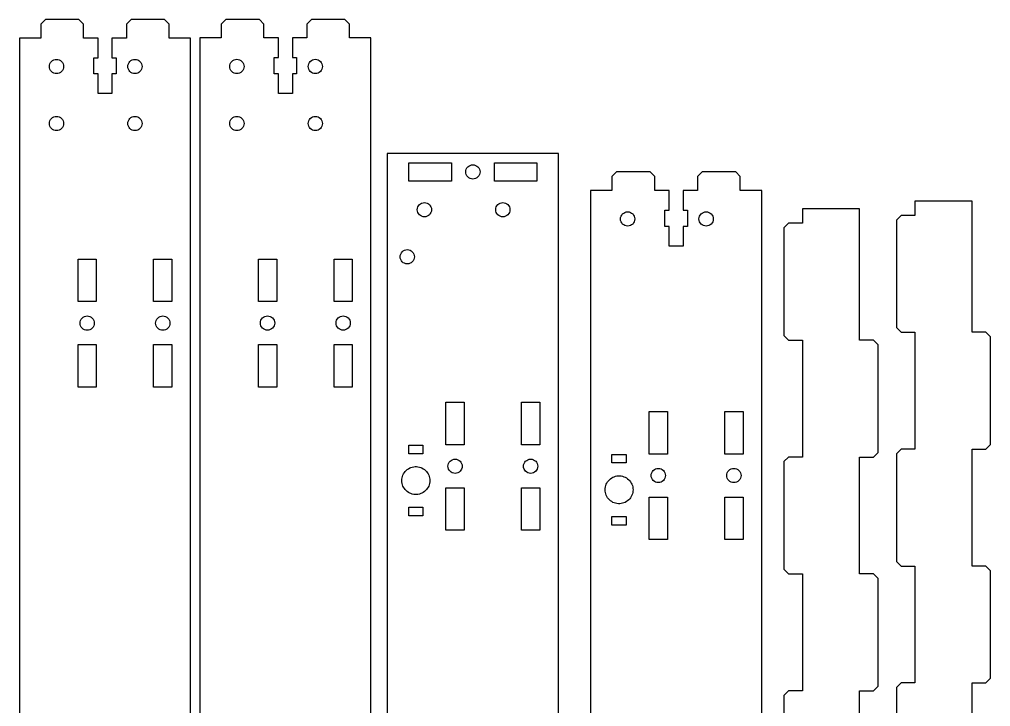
# Model space of a CAD drawing. Extents: x 82 to 769, y -504 to -18.
# Drawn here: x 428.9 to 769.4, y -259 to -17.9 of the extents above; entities that cross this region are included whole.
import ezdxf

# ---------------------------------------------------------------- set-up
doc = ezdxf.new("R2010")
doc.units = 0
doc.layers.add('Layer_1', color=7, linetype='CONTINUOUS')

msp = doc.modelspace()

# ---------------------------------------------------------------- linework, layer by layer
at = {"layer": 'Layer_1', "color": 7}
for p, q in [((438.065982, -17.93924), (436.440981, -19.564239)), ((436.440981, -19.564239), (436.440981, -24.439241)), ((449.81598, -17.93924), (438.065982, -17.93924)), ((451.440981, -19.564239), (449.81598, -17.93924)), ((451.440981, -24.439241), (451.440981, -19.564239)), ((468.065981, -17.93924), (466.440981, -19.564239)), ((466.440981, -19.564239), (466.440981, -24.439241)), ((479.815981, -17.93924), (468.065981, -17.93924)), ((481.440981, -19.564239), (479.815981, -17.93924)), ((481.440981, -24.439241), (481.440981, -19.564239)), ((501.300411, -17.916041), (499.67541, -19.54104)), ((499.67541, -19.54104), (499.67541, -24.416042)), ((513.050409, -17.916041), (501.300411, -17.916041)), ((514.67541, -19.54104), (513.050409, -17.916041)), ((514.67541, -24.416042), (514.67541, -19.54104)), ((531.30041, -17.916041), (529.67541, -19.54104)), ((529.67541, -19.54104), (529.67541, -24.416042)), ((543.05041, -17.916041), (531.30041, -17.916041)), ((544.67541, -19.54104), (543.05041, -17.916041)), ((544.67541, -24.416042), (544.67541, -19.54104)), ((436.440981, -24.439241), (428.940982, -24.439241)), ((428.940982, -24.439241), (428.940982, -504.439235)), ((456.490981, -24.439241), (451.440981, -24.439241)), ((456.490981, -31.339241), (456.490981, -24.439241)), ((466.440981, -24.439241), (461.390981, -24.439241)), ((461.390981, -24.439241), (461.390981, -31.339241)), ((488.940981, -24.439241), (481.440981, -24.439241)), ((488.940981, -504.439235), (488.940981, -24.439241)), ((499.67541, -24.416042), (492.175411, -24.416042)), ((492.175411, -24.416042), (492.175411, -504.416036)), ((519.72541, -24.416042), (514.67541, -24.416042)), ((519.72541, -31.316042), (519.72541, -24.416042)), ((529.67541, -24.416042), (524.62541, -24.416042)), ((524.62541, -24.416042), (524.62541, -31.316042)), ((552.17541, -24.416042), (544.67541, -24.416042)), ((552.17541, -504.416036), (552.17541, -24.416042)), ((439.44098, -34.439241), (439.488981, -33.951239)), ((439.488981, -33.951239), (439.631283, -33.482239)), ((439.631283, -33.482239), (439.862282, -33.050239)), ((439.862282, -33.050239), (440.173181, -32.67124)), ((440.173181, -32.67124), (440.552081, -32.360239)), ((440.552081, -32.360239), (440.984282, -32.12924)), ((440.984282, -32.12924), (441.453281, -31.98724)), ((441.453281, -31.98724), (441.940981, -31.93924)), ((441.940981, -31.93924), (442.428681, -31.98724)), ((442.428681, -31.98724), (442.897681, -32.12924)), ((442.897681, -32.12924), (443.329881, -32.360239)), ((443.329881, -32.360239), (443.708782, -32.67124)), ((443.708782, -32.67124), (444.01968, -33.050239)), ((444.01968, -33.050239), (444.250682, -33.482239)), ((444.250682, -33.482239), (444.392981, -33.951239)), ((444.392981, -33.951239), (444.440982, -34.439241)), ((454.990981, -37.039241), (454.990981, -31.339241)), ((454.990981, -31.339241), (456.490981, -31.339241)), ((461.390981, -31.339241), (462.890981, -31.339241)), ((462.890981, -31.339241), (462.890981, -37.039241)), ((466.940981, -34.439241), (466.988981, -33.951239)), ((466.988981, -33.951239), (467.131281, -33.482239)), ((467.131281, -33.482239), (467.362281, -33.050239)), ((467.362281, -33.050239), (467.673181, -32.67124)), ((467.673181, -32.67124), (468.052081, -32.360239)), ((468.052081, -32.360239), (468.484281, -32.12924)), ((468.484281, -32.12924), (468.953281, -31.98724)), ((468.953281, -31.98724), (469.440981, -31.93924)), ((469.440981, -31.93924), (469.928711, -31.98724)), ((469.928711, -31.98724), (470.397691, -32.12924)), ((470.397691, -32.12924), (470.829911, -32.360239)), ((470.829911, -32.360239), (471.208761, -32.67124)), ((471.208761, -32.67124), (471.519651, -33.050239)), ((471.519651, -33.050239), (471.750691, -33.482239)), ((471.750691, -33.482239), (471.892951, -33.951239)), ((471.892951, -33.951239), (471.940981, -34.439241)), ((502.675409, -34.416042), (502.72341, -33.92804)), ((502.72341, -33.92804), (502.865712, -33.45904)), ((502.865712, -33.45904), (503.096711, -33.02704)), ((503.096711, -33.02704), (503.407609, -32.648041)), ((503.407609, -32.648041), (503.78651, -32.337041)), ((503.78651, -32.337041), (504.21871, -32.106042)), ((504.21871, -32.106042), (504.68771, -31.964042)), ((504.68771, -31.964042), (505.17541, -31.916041)), ((505.17541, -31.916041), (505.66311, -31.964042)), ((505.66311, -31.964042), (506.132109, -32.106042)), ((506.132109, -32.106042), (506.56431, -32.337041)), ((506.56431, -32.337041), (506.94321, -32.648041)), ((506.94321, -32.648041), (507.254109, -33.02704)), ((507.254109, -33.02704), (507.485111, -33.45904)), ((507.485111, -33.45904), (507.62741, -33.92804)), ((507.62741, -33.92804), (507.675411, -34.416042)), ((518.22541, -37.016042), (518.22541, -31.316042)), ((518.22541, -31.316042), (519.72541, -31.316042)), ((524.62541, -31.316042), (526.12541, -31.316042)), ((526.12541, -31.316042), (526.12541, -37.016042)), ((530.17541, -34.416042), (530.22341, -33.92804)), ((530.22341, -33.92804), (530.36571, -33.45904)), ((530.36571, -33.45904), (530.59671, -33.02704)), ((530.59671, -33.02704), (530.90761, -32.648041)), ((530.90761, -32.648041), (531.28651, -32.337041)), ((531.28651, -32.337041), (531.71871, -32.106042)), ((531.71871, -32.106042), (532.18771, -31.964042)), ((532.18771, -31.964042), (532.67541, -31.916041)), ((532.67541, -31.916041), (533.16314, -31.964042)), ((533.16314, -31.964042), (533.63212, -32.106042)), ((533.63212, -32.106042), (534.06434, -32.337041)), ((534.06434, -32.337041), (534.44319, -32.648041)), ((534.44319, -32.648041), (534.75408, -33.02704)), ((534.75408, -33.02704), (534.98512, -33.45904)), ((534.98512, -33.45904), (535.12738, -33.92804)), ((535.12738, -33.92804), (535.17541, -34.416042)), ((439.488981, -34.92724), (439.44098, -34.439241)), ((439.631283, -35.396239), (439.488981, -34.92724)), ((439.862282, -35.82824), (439.631283, -35.396239)), ((440.173181, -36.207239), (439.862282, -35.82824)), ((440.552081, -36.518239), (440.173181, -36.207239)), ((440.984282, -36.749241), (440.552081, -36.518239)), ((441.453281, -36.891241), (440.984282, -36.749241)), ((441.940981, -36.939238), (441.453281, -36.891241)), ((442.428681, -36.891241), (441.940981, -36.939238)), ((442.897681, -36.749241), (442.428681, -36.891241)), ((443.329881, -36.518239), (442.897681, -36.749241)), ((443.708782, -36.207239), (443.329881, -36.518239)), ((444.01968, -35.82824), (443.708782, -36.207239)), ((444.250682, -35.396239), (444.01968, -35.82824)), ((444.392981, -34.92724), (444.250682, -35.396239)), ((444.440982, -34.439241), (444.392981, -34.92724)), ((456.490981, -37.039241), (454.990981, -37.039241)), ((456.490981, -43.939241), (456.490981, -37.039241)), ((462.890981, -37.039241), (461.390981, -37.039241)), ((461.390981, -37.039241), (461.390981, -43.939241)), ((466.988981, -34.92724), (466.940981, -34.439241)), ((467.131281, -35.396239), (466.988981, -34.92724)), ((467.362281, -35.82824), (467.131281, -35.396239)), ((467.673181, -36.207239), (467.362281, -35.82824)), ((468.052081, -36.518239), (467.673181, -36.207239)), ((468.484281, -36.749241), (468.052081, -36.518239)), ((468.953281, -36.891241), (468.484281, -36.749241)), ((469.440981, -36.939238), (468.953281, -36.891241)), ((469.928711, -36.891241), (469.440981, -36.939238)), ((470.397691, -36.749241), (469.928711, -36.891241)), ((470.829911, -36.518239), (470.397691, -36.749241)), ((471.208761, -36.207239), (470.829911, -36.518239)), ((471.519651, -35.82824), (471.208761, -36.207239)), ((471.750691, -35.396239), (471.519651, -35.82824)), ((471.892951, -34.92724), (471.750691, -35.396239)), ((471.940981, -34.439241), (471.892951, -34.92724)), ((502.72341, -34.904041), (502.675409, -34.416042)), ((502.865712, -35.373041), (502.72341, -34.904041)), ((503.096711, -35.805041), (502.865712, -35.373041)), ((503.407609, -36.18404), (503.096711, -35.805041)), ((503.78651, -36.49504), (503.407609, -36.18404)), ((504.21871, -36.726042), (503.78651, -36.49504)), ((504.68771, -36.868042), (504.21871, -36.726042)), ((505.17541, -36.91604), (504.68771, -36.868042)), ((505.66311, -36.868042), (505.17541, -36.91604)), ((506.132109, -36.726042), (505.66311, -36.868042)), ((506.56431, -36.49504), (506.132109, -36.726042)), ((506.94321, -36.18404), (506.56431, -36.49504)), ((507.254109, -35.805041), (506.94321, -36.18404)), ((507.485111, -35.373041), (507.254109, -35.805041)), ((507.62741, -34.904041), (507.485111, -35.373041)), ((507.675411, -34.416042), (507.62741, -34.904041)), ((519.72541, -37.016042), (518.22541, -37.016042)), ((519.72541, -43.916043), (519.72541, -37.016042)), ((526.12541, -37.016042), (524.62541, -37.016042)), ((524.62541, -37.016042), (524.62541, -43.916043)), ((530.22341, -34.904041), (530.17541, -34.416042)), ((530.36571, -35.373041), (530.22341, -34.904041)), ((530.59671, -35.805041), (530.36571, -35.373041)), ((530.90761, -36.18404), (530.59671, -35.805041)), ((531.28651, -36.49504), (530.90761, -36.18404)), ((531.71871, -36.726042), (531.28651, -36.49504)), ((532.18771, -36.868042), (531.71871, -36.726042)), ((532.67541, -36.91604), (532.18771, -36.868042)), ((533.16314, -36.868042), (532.67541, -36.91604)), ((533.63212, -36.726042), (533.16314, -36.868042)), ((534.06434, -36.49504), (533.63212, -36.726042)), ((534.44319, -36.18404), (534.06434, -36.49504)), ((534.75408, -35.805041), (534.44319, -36.18404)), ((534.98512, -35.373041), (534.75408, -35.805041)), ((535.12738, -34.904041), (534.98512, -35.373041)), ((535.17541, -34.416042), (535.12738, -34.904041)), ((461.390981, -43.939241), (456.490981, -43.939241)), ((524.62541, -43.916043), (519.72541, -43.916043)), ((439.44098, -54.43924), (439.488981, -53.951241)), ((439.488981, -54.927239), (439.44098, -54.43924)), ((439.488981, -53.951241), (439.631283, -53.482239)), ((439.631283, -53.482239), (439.862282, -53.050241)), ((439.862282, -53.050241), (440.173181, -52.671239)), ((440.173181, -52.671239), (440.552081, -52.360239)), ((440.552081, -52.360239), (440.984282, -52.12924)), ((440.984282, -52.12924), (441.453281, -51.98724)), ((441.453281, -51.98724), (441.940981, -51.939239)), ((441.940981, -51.939239), (442.428681, -51.98724)), ((442.428681, -51.98724), (442.897681, -52.12924)), ((442.897681, -52.12924), (443.329881, -52.360239)), ((443.329881, -52.360239), (443.708782, -52.671239)), ((443.708782, -52.671239), (444.01968, -53.050241)), ((444.01968, -53.050241), (444.250682, -53.482239)), ((444.250682, -53.482239), (444.392981, -53.951241)), ((444.392981, -53.951241), (444.440982, -54.43924)), ((444.440982, -54.43924), (444.392981, -54.927239)), ((466.940981, -54.43924), (466.988981, -53.951241)), ((466.988981, -54.927239), (466.940981, -54.43924)), ((466.988981, -53.951241), (467.131281, -53.482239)), ((467.131281, -53.482239), (467.362281, -53.050241)), ((467.362281, -53.050241), (467.673181, -52.671239)), ((467.673181, -52.671239), (468.052081, -52.360239)), ((468.052081, -52.360239), (468.484281, -52.12924)), ((468.484281, -52.12924), (468.953281, -51.98724)), ((468.953281, -51.98724), (469.440981, -51.939239)), ((469.440981, -51.939239), (469.928711, -51.98724)), ((469.928711, -51.98724), (470.397691, -52.12924)), ((470.397691, -52.12924), (470.829911, -52.360239)), ((470.829911, -52.360239), (471.208761, -52.671239)), ((471.208761, -52.671239), (471.519651, -53.050241)), ((471.519651, -53.050241), (471.750691, -53.482239)), ((471.750691, -53.482239), (471.892951, -53.951241)), ((471.892951, -53.951241), (471.940981, -54.43924)), ((471.940981, -54.43924), (471.892951, -54.927239)), ((502.675409, -54.416041), (502.72341, -53.928043)), ((502.72341, -54.90404), (502.675409, -54.416041)), ((502.72341, -53.928043), (502.865712, -53.45904)), ((502.865712, -53.45904), (503.096711, -53.027042)), ((503.096711, -53.027042), (503.407609, -52.648041)), ((503.407609, -52.648041), (503.78651, -52.33704)), ((503.78651, -52.33704), (504.21871, -52.106041)), ((504.21871, -52.106041), (504.68771, -51.964041)), ((504.68771, -51.964041), (505.17541, -51.916041)), ((505.17541, -51.916041), (505.66311, -51.964041)), ((505.66311, -51.964041), (506.132109, -52.106041)), ((506.132109, -52.106041), (506.56431, -52.33704)), ((506.56431, -52.33704), (506.94321, -52.648041)), ((506.94321, -52.648041), (507.254109, -53.027042)), ((507.254109, -53.027042), (507.485111, -53.45904)), ((507.485111, -53.45904), (507.62741, -53.928043)), ((507.62741, -53.928043), (507.675411, -54.416041)), ((507.675411, -54.416041), (507.62741, -54.90404)), ((530.17541, -54.416041), (530.22341, -53.928043)), ((530.22341, -54.90404), (530.17541, -54.416041)), ((530.22341, -53.928043), (530.36571, -53.45904)), ((530.36571, -53.45904), (530.59671, -53.027042)), ((530.59671, -53.027042), (530.90761, -52.648041)), ((530.90761, -52.648041), (531.28651, -52.33704)), ((531.28651, -52.33704), (531.71871, -52.106041)), ((531.71871, -52.106041), (532.18771, -51.964041)), ((532.18771, -51.964041), (532.67541, -51.916041)), ((532.67541, -51.916041), (533.16314, -51.964041)), ((533.16314, -51.964041), (533.63212, -52.106041)), ((533.63212, -52.106041), (534.06434, -52.33704)), ((534.06434, -52.33704), (534.44319, -52.648041)), ((534.44319, -52.648041), (534.75408, -53.027042)), ((534.75408, -53.027042), (534.98512, -53.45904)), ((534.98512, -53.45904), (535.12738, -53.928043)), ((535.12738, -53.928043), (535.17541, -54.416041)), ((535.17541, -54.416041), (535.12738, -54.90404)), ((439.631283, -55.396239), (439.488981, -54.927239)), ((439.862282, -55.828239), (439.631283, -55.396239)), ((440.173181, -56.207241), (439.862282, -55.828239)), ((440.552081, -56.518239), (440.173181, -56.207241)), ((440.984282, -56.74924), (440.552081, -56.518239)), ((441.453281, -56.89124), (440.984282, -56.74924)), ((441.940981, -56.939241), (441.453281, -56.89124)), ((442.428681, -56.89124), (441.940981, -56.939241)), ((442.897681, -56.74924), (442.428681, -56.89124)), ((443.329881, -56.518239), (442.897681, -56.74924)), ((443.708782, -56.207241), (443.329881, -56.518239)), ((444.01968, -55.828239), (443.708782, -56.207241)), ((444.250682, -55.396239), (444.01968, -55.828239)), ((444.392981, -54.927239), (444.250682, -55.396239)), ((467.131281, -55.396239), (466.988981, -54.927239)), ((467.362281, -55.828239), (467.131281, -55.396239)), ((467.673181, -56.207241), (467.362281, -55.828239)), ((468.052081, -56.518239), (467.673181, -56.207241)), ((468.484281, -56.74924), (468.052081, -56.518239)), ((468.953281, -56.89124), (468.484281, -56.74924)), ((469.440981, -56.939241), (468.953281, -56.89124)), ((469.928711, -56.89124), (469.440981, -56.939241)), ((470.397691, -56.74924), (469.928711, -56.89124)), ((470.829911, -56.518239), (470.397691, -56.74924)), ((471.208761, -56.207241), (470.829911, -56.518239)), ((471.519651, -55.828239), (471.208761, -56.207241)), ((471.750691, -55.396239), (471.519651, -55.828239)), ((471.892951, -54.927239), (471.750691, -55.396239)), ((502.865712, -55.37304), (502.72341, -54.90404)), ((503.096711, -55.80504), (502.865712, -55.37304)), ((503.407609, -56.184042), (503.096711, -55.80504)), ((503.78651, -56.49504), (503.407609, -56.184042)), ((504.21871, -56.726042), (503.78651, -56.49504)), ((504.68771, -56.868042), (504.21871, -56.726042)), ((505.17541, -56.916042), (504.68771, -56.868042)), ((505.66311, -56.868042), (505.17541, -56.916042)), ((506.132109, -56.726042), (505.66311, -56.868042)), ((506.56431, -56.49504), (506.132109, -56.726042)), ((506.94321, -56.184042), (506.56431, -56.49504)), ((507.254109, -55.80504), (506.94321, -56.184042)), ((507.485111, -55.37304), (507.254109, -55.80504)), ((507.62741, -54.90404), (507.485111, -55.37304)), ((530.36571, -55.37304), (530.22341, -54.90404)), ((530.59671, -55.80504), (530.36571, -55.37304)), ((530.90761, -56.184042), (530.59671, -55.80504)), ((531.28651, -56.49504), (530.90761, -56.184042)), ((531.71871, -56.726042), (531.28651, -56.49504)), ((532.18771, -56.868042), (531.71871, -56.726042)), ((532.67541, -56.916042), (532.18771, -56.868042)), ((533.16314, -56.868042), (532.67541, -56.916042)), ((533.63212, -56.726042), (533.16314, -56.868042)), ((534.06434, -56.49504), (533.63212, -56.726042)), ((534.44319, -56.184042), (534.06434, -56.49504)), ((534.75408, -55.80504), (534.44319, -56.184042)), ((534.98512, -55.37304), (534.75408, -55.80504)), ((535.12738, -54.90404), (534.98512, -55.37304)), ((617.909384, -64.91604), (557.909391, -64.91604)), ((557.909391, -64.91604), (557.909391, -504.416039)), ((617.909384, -504.416039), (617.909384, -64.91604)), ((565.4594, -68.216039), (580.359407, -68.216039)), ((565.4594, -74.616041), (565.4594, -68.216039)), ((580.359407, -68.216039), (580.359407, -74.616041)), ((585.409407, -71.416038), (585.457385, -70.92804)), ((585.457385, -71.90404), (585.409407, -71.416038)), ((585.457385, -70.92804), (585.599681, -70.45904)), ((585.599681, -70.45904), (585.830708, -70.027039)), ((585.830708, -70.027039), (586.141604, -69.64804)), ((586.141604, -69.64804), (586.520488, -69.33704)), ((586.520488, -69.33704), (586.952683, -69.106038)), ((586.952683, -69.106038), (587.421708, -68.964041)), ((587.421708, -68.964041), (587.909388, -68.916041)), ((587.909388, -68.916041), (588.397096, -68.964041)), ((588.397096, -68.964041), (588.866093, -69.106038)), ((588.866093, -69.106038), (589.298288, -69.33704)), ((589.298288, -69.33704), (589.6772, -69.64804)), ((589.6772, -69.64804), (589.988096, -70.027039)), ((589.988096, -70.027039), (590.219094, -70.45904)), ((590.219094, -70.45904), (590.361391, -70.92804)), ((590.361391, -70.92804), (590.409397, -71.416038)), ((590.409397, -71.416038), (590.361391, -71.90404)), ((595.459397, -68.216039), (610.359404, -68.216039)), ((595.459397, -74.616041), (595.459397, -68.216039)), ((610.359404, -68.216039), (610.359404, -74.616041)), ((638.287578, -71.416027), (636.662571, -73.041026)), ((650.037562, -71.416027), (638.287578, -71.416027)), ((651.662569, -73.041026), (650.037562, -71.416027)), ((668.287575, -71.416027), (666.662568, -73.041026)), ((680.037587, -71.416027), (668.287575, -71.416027)), ((681.662566, -73.041026), (680.037587, -71.416027)), ((580.359407, -74.616041), (565.4594, -74.616041)), ((585.599681, -72.37304), (585.457385, -71.90404)), ((585.830708, -72.80504), (585.599681, -72.37304)), ((586.141604, -73.184039), (585.830708, -72.80504)), ((586.520488, -73.49504), (586.141604, -73.184039)), ((586.952683, -73.726039), (586.520488, -73.49504)), ((587.421708, -73.868039), (586.952683, -73.726039)), ((587.909388, -73.916039), (587.421708, -73.868039)), ((588.397096, -73.868039), (587.909388, -73.916039)), ((588.866093, -73.726039), (588.397096, -73.868039)), ((589.298288, -73.49504), (588.866093, -73.726039)), ((589.6772, -73.184039), (589.298288, -73.49504)), ((589.988096, -72.80504), (589.6772, -73.184039)), ((590.219094, -72.37304), (589.988096, -72.80504)), ((590.361391, -71.90404), (590.219094, -72.37304)), ((610.359404, -74.616041), (595.459397, -74.616041)), ((636.662571, -73.041026), (636.662571, -77.916025)), ((651.662569, -77.916025), (651.662569, -73.041026)), ((666.662568, -73.041026), (666.662568, -77.916025)), ((681.662566, -77.916025), (681.662566, -73.041026)), ((636.662571, -77.916025), (629.162572, -77.916025)), ((629.162572, -77.916025), (629.162572, -280.420056)), ((656.712569, -77.916025), (651.662569, -77.916025)), ((656.712569, -84.816026), (656.712569, -77.916025)), ((666.662568, -77.916025), (661.612568, -77.916025)), ((661.612568, -77.916025), (661.612568, -84.816026)), ((689.162565, -77.916025), (681.662566, -77.916025)), ((689.162565, -497.916027), (689.162565, -77.916025)), ((762.893586, -81.665274), (742.89357, -81.665274)), ((742.89357, -81.665274), (742.89357, -86.665276)), ((762.893586, -127.665275), (762.893586, -81.665274)), ((568.409384, -84.666039), (568.45739, -84.17804)), ((568.45739, -85.154041), (568.409384, -84.666039)), ((568.45739, -84.17804), (568.599687, -83.70904)), ((568.599687, -83.70904), (568.830686, -83.27704)), ((568.830686, -83.27704), (569.141582, -82.898041)), ((569.141582, -82.898041), (569.520493, -82.58704)), ((569.520493, -82.58704), (569.952688, -82.356039)), ((569.952688, -82.356039), (570.421685, -82.214039)), ((570.421685, -82.214039), (570.909394, -82.166041)), ((570.909394, -82.166041), (571.397102, -82.214039)), ((571.397102, -82.214039), (571.866099, -82.356039)), ((571.866099, -82.356039), (572.298294, -82.58704)), ((572.298294, -82.58704), (572.677205, -82.898041)), ((572.677205, -82.898041), (572.988101, -83.27704)), ((572.988101, -83.27704), (573.2191, -83.70904)), ((573.2191, -83.70904), (573.361397, -84.17804)), ((573.361397, -84.17804), (573.409403, -84.666039)), ((573.409403, -84.666039), (573.361397, -85.154041)), ((595.9094, -84.666039), (595.957406, -84.17804)), ((595.957406, -85.154041), (595.9094, -84.666039)), ((595.957406, -84.17804), (596.099702, -83.70904)), ((596.099702, -83.70904), (596.330701, -83.27704)), ((596.330701, -83.27704), (596.641597, -82.898041)), ((596.641597, -82.898041), (597.020509, -82.58704)), ((597.020509, -82.58704), (597.452704, -82.356039)), ((597.452704, -82.356039), (597.921701, -82.214039)), ((597.921701, -82.214039), (598.409409, -82.166041)), ((598.409409, -82.166041), (598.897117, -82.214039)), ((598.897117, -82.214039), (599.366114, -82.356039)), ((599.366114, -82.356039), (599.798338, -82.58704)), ((599.798338, -82.58704), (600.177164, -82.898041)), ((600.177164, -82.898041), (600.48806, -83.27704)), ((600.48806, -83.27704), (600.719116, -83.70904)), ((600.719116, -83.70904), (600.861356, -84.17804)), ((600.861356, -84.17804), (600.90939, -84.666039)), ((600.90939, -84.666039), (600.861356, -85.154041)), ((655.212586, -90.516026), (655.212586, -84.816026)), ((655.212586, -84.816026), (656.712569, -84.816026)), ((661.612568, -84.816026), (663.112579, -84.816026)), ((663.112579, -84.816026), (663.112579, -90.516026)), ((723.437379, -84.416022), (703.437362, -84.416022)), ((703.437362, -84.416022), (703.437362, -89.416012)), ((723.437379, -130.416014), (723.437379, -84.416022)), ((568.599687, -85.62304), (568.45739, -85.154041)), ((568.830686, -86.055041), (568.599687, -85.62304)), ((569.141582, -86.43404), (568.830686, -86.055041)), ((569.520493, -86.74504), (569.141582, -86.43404)), ((569.952688, -86.976039), (569.520493, -86.74504)), ((570.421685, -87.118039), (569.952688, -86.976039)), ((570.909394, -87.166039), (570.421685, -87.118039)), ((571.397102, -87.118039), (570.909394, -87.166039)), ((571.866099, -86.976039), (571.397102, -87.118039)), ((572.298294, -86.74504), (571.866099, -86.976039)), ((572.677205, -86.43404), (572.298294, -86.74504)), ((572.988101, -86.055041), (572.677205, -86.43404)), ((573.2191, -85.62304), (572.988101, -86.055041)), ((573.361397, -85.154041), (573.2191, -85.62304)), ((596.099702, -85.62304), (595.957406, -85.154041)), ((596.330701, -86.055041), (596.099702, -85.62304)), ((596.641597, -86.43404), (596.330701, -86.055041)), ((597.020509, -86.74504), (596.641597, -86.43404)), ((597.452704, -86.976039), (597.020509, -86.74504)), ((597.921701, -87.118039), (597.452704, -86.976039)), ((598.409409, -87.166039), (597.921701, -87.118039)), ((598.897117, -87.118039), (598.409409, -87.166039)), ((599.366114, -86.976039), (598.897117, -87.118039)), ((599.798338, -86.74504), (599.366114, -86.976039)), ((600.177164, -86.43404), (599.798338, -86.74504)), ((600.48806, -86.055041), (600.177164, -86.43404)), ((600.719116, -85.62304), (600.48806, -86.055041)), ((600.861356, -85.154041), (600.719116, -85.62304)), ((639.662565, -87.916025), (639.710571, -87.428026)), ((639.710571, -88.404027), (639.662565, -87.916025)), ((639.710571, -87.428026), (639.852868, -86.959027)), ((639.852868, -88.873027), (639.710571, -88.404027)), ((639.852868, -86.959027), (640.083866, -86.527026)), ((640.083866, -86.527026), (640.394762, -86.148027)), ((640.394762, -86.148027), (640.773674, -85.837027)), ((640.773674, -85.837027), (641.205869, -85.606025)), ((641.205869, -85.606025), (641.674866, -85.464025)), ((641.674866, -85.464025), (642.162574, -85.416027)), ((642.162574, -85.416027), (642.650282, -85.464025)), ((642.650282, -85.464025), (643.119279, -85.606025)), ((643.119279, -85.606025), (643.551474, -85.837027)), ((643.551474, -85.837027), (643.930386, -86.148027)), ((643.930386, -86.148027), (644.241282, -86.527026)), ((644.241282, -86.527026), (644.472281, -86.959027)), ((644.472281, -86.959027), (644.614577, -87.428026)), ((644.614577, -88.404027), (644.472281, -88.873027)), ((644.614577, -87.428026), (644.662583, -87.916025)), ((644.662583, -87.916025), (644.614577, -88.404027)), ((667.162581, -87.916025), (667.210587, -87.428026)), ((667.210587, -88.404027), (667.162581, -87.916025)), ((667.210587, -87.428026), (667.352883, -86.959027)), ((667.352883, -88.873027), (667.210587, -88.404027)), ((667.352883, -86.959027), (667.583882, -86.527026)), ((667.583882, -86.527026), (667.894778, -86.148027)), ((667.894778, -86.148027), (668.27369, -85.837027)), ((668.27369, -85.837027), (668.705885, -85.606025)), ((668.705885, -85.606025), (669.174882, -85.464025)), ((669.174882, -85.464025), (669.66259, -85.416027)), ((669.66259, -85.416027), (670.150298, -85.464025)), ((670.150298, -85.464025), (670.619295, -85.606025)), ((670.619295, -85.606025), (671.051518, -85.837027)), ((671.051518, -85.837027), (671.430345, -86.148027)), ((671.430345, -86.148027), (671.741241, -86.527026)), ((671.741241, -86.527026), (671.972296, -86.959027)), ((671.972296, -86.959027), (672.114536, -87.428026)), ((672.114536, -88.404027), (671.972296, -88.873027)), ((672.114536, -87.428026), (672.162571, -87.916025)), ((672.162571, -87.916025), (672.114536, -88.404027)), ((738.018576, -86.665276), (736.393569, -88.290274)), ((736.393569, -88.290274), (736.393569, -126.040274)), ((742.89357, -86.665276), (738.018576, -86.665276)), ((640.083866, -89.305027), (639.852868, -88.873027)), ((640.394762, -89.684026), (640.083866, -89.305027)), ((640.773674, -89.995027), (640.394762, -89.684026)), ((641.205869, -90.226025), (640.773674, -89.995027)), ((641.674866, -90.368026), (641.205869, -90.226025)), ((642.162574, -90.416026), (641.674866, -90.368026)), ((642.650282, -90.368026), (642.162574, -90.416026)), ((643.119279, -90.226025), (642.650282, -90.368026)), ((643.551474, -89.995027), (643.119279, -90.226025)), ((643.930386, -89.684026), (643.551474, -89.995027)), ((644.241282, -89.305027), (643.930386, -89.684026)), ((644.472281, -88.873027), (644.241282, -89.305027)), ((656.712569, -90.516026), (655.212586, -90.516026)), ((656.712569, -97.416026), (656.712569, -90.516026)), ((663.112579, -90.516026), (661.612568, -90.516026)), ((661.612568, -90.516026), (661.612568, -97.416026)), ((667.583882, -89.305027), (667.352883, -88.873027)), ((667.894778, -89.684026), (667.583882, -89.305027)), ((668.27369, -89.995027), (667.894778, -89.684026)), ((668.705885, -90.226025), (668.27369, -89.995027)), ((669.174882, -90.368026), (668.705885, -90.226025)), ((669.66259, -90.416026), (669.174882, -90.368026)), ((670.150298, -90.368026), (669.66259, -90.416026)), ((670.619295, -90.226025), (670.150298, -90.368026)), ((671.051518, -89.995027), (670.619295, -90.226025)), ((671.430345, -89.684026), (671.051518, -89.995027)), ((671.741241, -89.305027), (671.430345, -89.684026)), ((671.972296, -88.873027), (671.741241, -89.305027)), ((698.562368, -89.416012), (696.937361, -91.041019)), ((696.937361, -91.041019), (696.937361, -128.791007)), ((703.437362, -89.416012), (698.562368, -89.416012)), ((563.9527, -98.856039), (564.421697, -98.714039)), ((564.421697, -98.714039), (564.909406, -98.666039)), ((564.909406, -98.666039), (565.397086, -98.714039)), ((565.397086, -98.714039), (565.866082, -98.856039)), ((661.612568, -97.416026), (656.712569, -97.416026)), ((449.490981, -116.889241), (449.490981, -101.98924)), ((449.490981, -101.98924), (455.890981, -101.98924)), ((455.890981, -101.98924), (455.890981, -116.889241)), ((475.990981, -116.889241), (475.990981, -101.98924)), ((475.990981, -101.98924), (482.390981, -101.98924)), ((482.390981, -101.98924), (482.390981, -116.889241)), ((512.72541, -116.866042), (512.72541, -101.966041)), ((512.72541, -101.966041), (519.12541, -101.966041)), ((519.12541, -101.966041), (519.12541, -116.866042)), ((539.22541, -116.866042), (539.22541, -101.966041)), ((539.22541, -101.966041), (545.62541, -101.966041)), ((545.62541, -101.966041), (545.62541, -116.866042)), ((562.409396, -101.16604), (562.457402, -100.678041)), ((562.457402, -101.654039), (562.409396, -101.16604)), ((562.457402, -100.678041), (562.599699, -100.209038)), ((562.599699, -102.123038), (562.457402, -101.654039)), ((562.599699, -100.209038), (562.830698, -99.777041)), ((562.830698, -102.555039), (562.599699, -102.123038)), ((562.830698, -99.777041), (563.141594, -99.398039)), ((563.141594, -99.398039), (563.520505, -99.087038)), ((563.520505, -99.087038), (563.9527, -98.856039)), ((565.866082, -98.856039), (566.298306, -99.087038)), ((566.298306, -99.087038), (566.677189, -99.398039)), ((566.677189, -99.398039), (566.988085, -99.777041)), ((566.988085, -99.777041), (567.219084, -100.209038)), ((567.219084, -102.123038), (566.988085, -102.555039)), ((567.219084, -100.209038), (567.361409, -100.678041)), ((567.361409, -101.654039), (567.219084, -102.123038)), ((567.361409, -100.678041), (567.409386, -101.16604)), ((567.409386, -101.16604), (567.361409, -101.654039)), ((563.141594, -102.934041), (562.830698, -102.555039)), ((563.520505, -103.245038), (563.141594, -102.934041)), ((563.9527, -103.47604), (563.520505, -103.245038)), ((564.421697, -103.61804), (563.9527, -103.47604)), ((564.909406, -103.66604), (564.421697, -103.61804)), ((565.397086, -103.61804), (564.909406, -103.66604)), ((565.866082, -103.47604), (565.397086, -103.61804)), ((566.298306, -103.245038), (565.866082, -103.47604)), ((566.677189, -102.934041), (566.298306, -103.245038)), ((566.988085, -102.555039), (566.677189, -102.934041)), ((455.890981, -116.889241), (449.490981, -116.889241)), ((482.390981, -116.889241), (475.990981, -116.889241)), ((519.12541, -116.866042), (512.72541, -116.866042)), ((545.62541, -116.866042), (539.22541, -116.866042)), ((450.92318, -122.67124), (451.302081, -122.36024)), ((451.302081, -122.36024), (451.734281, -122.129241)), ((451.734281, -122.129241), (452.203281, -121.987241)), ((452.203281, -121.987241), (452.690981, -121.939241)), ((452.690981, -121.939241), (453.178681, -121.987241)), ((453.178681, -121.987241), (453.647681, -122.129241)), ((453.647681, -122.129241), (454.079881, -122.36024)), ((454.079881, -122.36024), (454.458781, -122.67124)), ((477.423221, -122.67124), (477.802061, -122.36024)), ((477.802061, -122.36024), (478.234285, -122.129241)), ((478.234285, -122.129241), (478.703264, -121.987241)), ((478.703264, -121.987241), (479.190981, -121.939241)), ((479.190981, -121.939241), (479.678698, -121.987241)), ((479.678698, -121.987241), (480.147677, -122.129241)), ((480.147677, -122.129241), (480.579901, -122.36024)), ((480.579901, -122.36024), (480.958741, -122.67124)), ((514.157609, -122.648042), (514.53651, -122.337041)), ((514.53651, -122.337041), (514.96871, -122.106042)), ((514.96871, -122.106042), (515.43771, -121.964042)), ((515.43771, -121.964042), (515.92541, -121.916042)), ((515.92541, -121.916042), (516.41311, -121.964042)), ((516.41311, -121.964042), (516.88211, -122.106042)), ((516.88211, -122.106042), (517.31431, -122.337041)), ((517.31431, -122.337041), (517.69321, -122.648042)), ((540.65765, -122.648042), (541.03649, -122.337041)), ((541.03649, -122.337041), (541.468714, -122.106042)), ((541.468714, -122.106042), (541.937693, -121.964042)), ((541.937693, -121.964042), (542.42541, -121.916042)), ((542.42541, -121.916042), (542.913127, -121.964042)), ((542.913127, -121.964042), (543.382106, -122.106042)), ((543.382106, -122.106042), (543.81433, -122.337041)), ((543.81433, -122.337041), (544.19317, -122.648042)), ((450.19098, -124.439241), (450.23898, -123.951239)), ((450.23898, -124.92724), (450.19098, -124.439241)), ((450.23898, -123.951239), (450.381283, -123.48224)), ((450.381283, -125.39624), (450.23898, -124.92724)), ((450.381283, -123.48224), (450.612281, -123.050239)), ((450.612281, -125.82824), (450.381283, -125.39624)), ((450.612281, -123.050239), (450.92318, -122.67124)), ((450.92318, -126.207239), (450.612281, -125.82824)), ((454.458781, -122.67124), (454.769681, -123.050239)), ((454.769681, -125.82824), (454.458781, -126.207239)), ((454.769681, -123.050239), (455.000681, -123.48224)), ((455.000681, -125.39624), (454.769681, -125.82824)), ((455.000681, -123.48224), (455.142981, -123.951239)), ((455.142981, -124.92724), (455.000681, -125.39624)), ((455.142981, -123.951239), (455.190981, -124.439241)), ((455.190981, -124.439241), (455.142981, -124.92724)), ((476.691001, -124.439241), (476.739031, -123.951239)), ((476.739031, -124.92724), (476.691001, -124.439241)), ((476.739031, -123.951239), (476.881291, -123.48224)), ((476.881291, -125.39624), (476.739031, -124.92724)), ((476.881291, -123.48224), (477.112321, -123.050239)), ((477.112321, -125.82824), (476.881291, -125.39624)), ((477.112321, -123.050239), (477.423221, -122.67124)), ((477.423221, -126.207239), (477.112321, -125.82824)), ((480.958741, -122.67124), (481.269641, -123.050239)), ((481.269641, -125.82824), (480.958741, -126.207239)), ((481.269641, -123.050239), (481.500671, -123.48224)), ((481.500671, -125.39624), (481.269641, -125.82824)), ((481.500671, -123.48224), (481.642931, -123.951239)), ((481.642931, -124.92724), (481.500671, -125.39624)), ((481.642931, -123.951239), (481.690961, -124.439241)), ((481.690961, -124.439241), (481.642931, -124.92724)), ((513.425409, -124.416043), (513.473409, -123.928041)), ((513.473409, -124.904041), (513.425409, -124.416043)), ((513.473409, -123.928041), (513.615711, -123.459041)), ((513.615711, -125.373041), (513.473409, -124.904041)), ((513.615711, -123.459041), (513.84671, -123.027041)), ((513.84671, -125.805042), (513.615711, -125.373041)), ((513.84671, -123.027041), (514.157609, -122.648042)), ((514.157609, -126.184041), (513.84671, -125.805042)), ((517.69321, -122.648042), (518.00411, -123.027041)), ((518.00411, -125.805042), (517.69321, -126.184041)), ((518.00411, -123.027041), (518.23511, -123.459041)), ((518.23511, -125.373041), (518.00411, -125.805042)), ((518.23511, -123.459041), (518.37741, -123.928041)), ((518.37741, -124.904041), (518.23511, -125.373041)), ((518.37741, -123.928041), (518.42541, -124.416043)), ((518.42541, -124.416043), (518.37741, -124.904041)), ((539.92543, -124.416043), (539.97346, -123.928041)), ((539.97346, -124.904041), (539.92543, -124.416043)), ((539.97346, -123.928041), (540.11572, -123.459041)), ((540.11572, -125.373041), (539.97346, -124.904041)), ((540.11572, -123.459041), (540.34675, -123.027041)), ((540.34675, -125.805042), (540.11572, -125.373041)), ((540.34675, -123.027041), (540.65765, -122.648042)), ((540.65765, -126.184041), (540.34675, -125.805042)), ((544.19317, -122.648042), (544.50407, -123.027041)), ((544.50407, -125.805042), (544.19317, -126.184041)), ((544.50407, -123.027041), (544.7351, -123.459041)), ((544.7351, -125.373041), (544.50407, -125.805042)), ((544.7351, -123.459041), (544.87736, -123.928041)), ((544.87736, -124.904041), (544.7351, -125.373041)), ((544.87736, -123.928041), (544.92539, -124.416043)), ((544.92539, -124.416043), (544.87736, -124.904041)), ((451.302081, -126.51824), (450.92318, -126.207239)), ((451.734281, -126.749239), (451.302081, -126.51824)), ((452.203281, -126.891239), (451.734281, -126.749239)), ((452.690981, -126.939239), (452.203281, -126.891239)), ((453.178681, -126.891239), (452.690981, -126.939239)), ((453.647681, -126.749239), (453.178681, -126.891239)), ((454.079881, -126.51824), (453.647681, -126.749239)), ((454.458781, -126.207239), (454.079881, -126.51824)), ((477.802061, -126.51824), (477.423221, -126.207239)), ((478.234285, -126.749239), (477.802061, -126.51824)), ((478.703264, -126.891239), (478.234285, -126.749239)), ((479.190981, -126.939239), (478.703264, -126.891239)), ((479.678698, -126.891239), (479.190981, -126.939239)), ((480.147677, -126.749239), (479.678698, -126.891239)), ((480.579901, -126.51824), (480.147677, -126.749239)), ((480.958741, -126.207239), (480.579901, -126.51824)), ((514.53651, -126.495041), (514.157609, -126.184041)), ((514.96871, -126.72604), (514.53651, -126.495041)), ((515.43771, -126.86804), (514.96871, -126.72604)), ((515.92541, -126.91604), (515.43771, -126.86804)), ((516.41311, -126.86804), (515.92541, -126.91604)), ((516.88211, -126.72604), (516.41311, -126.86804)), ((517.31431, -126.495041), (516.88211, -126.72604)), ((517.69321, -126.184041), (517.31431, -126.495041)), ((541.03649, -126.495041), (540.65765, -126.184041)), ((541.468714, -126.72604), (541.03649, -126.495041)), ((541.937693, -126.86804), (541.468714, -126.72604)), ((542.42541, -126.91604), (541.937693, -126.86804)), ((542.913127, -126.86804), (542.42541, -126.91604)), ((543.382106, -126.72604), (542.913127, -126.86804)), ((543.81433, -126.495041), (543.382106, -126.72604)), ((544.19317, -126.184041), (543.81433, -126.495041)), ((696.937361, -128.791007), (698.562368, -130.416014)), ((736.393569, -126.040274), (738.018576, -127.665275)), ((738.018576, -127.665275), (742.89357, -127.665275)), ((742.89357, -127.665275), (742.89357, -168.665275)), ((767.768577, -127.665275), (762.893586, -127.665275)), ((769.393576, -129.290274), (767.768577, -127.665275)), ((769.393576, -167.040274), (769.393576, -129.290274)), ((449.490981, -146.88924), (449.490981, -131.989239)), ((449.490981, -131.989239), (455.890981, -131.989239)), ((455.890981, -131.989239), (455.890981, -146.88924)), ((475.990981, -146.88924), (475.990981, -131.989239)), ((475.990981, -131.989239), (482.390981, -131.989239)), ((482.390981, -131.989239), (482.390981, -146.88924)), ((512.72541, -146.866041), (512.72541, -131.96604)), ((512.72541, -131.96604), (519.12541, -131.96604)), ((519.12541, -131.96604), (519.12541, -146.866041)), ((539.22541, -146.866041), (539.22541, -131.96604)), ((539.22541, -131.96604), (545.62541, -131.96604)), ((545.62541, -131.96604), (545.62541, -146.866041)), ((698.562368, -130.416014), (703.437362, -130.416014)), ((703.437362, -130.416014), (703.437362, -171.416016)), ((728.312372, -130.416014), (723.437379, -130.416014)), ((729.93738, -132.041022), (728.312372, -130.416014)), ((729.93738, -169.791009), (729.93738, -132.041022)), ((455.890981, -146.88924), (449.490981, -146.88924)), ((482.390981, -146.88924), (475.990981, -146.88924)), ((519.12541, -146.866041), (512.72541, -146.866041)), ((545.62541, -146.866041), (539.22541, -146.866041)), ((578.459402, -152.216041), (584.859384, -152.216041)), ((578.459402, -167.116039), (578.459402, -152.216041)), ((584.859384, -152.216041), (584.859384, -167.116039)), ((604.959392, -152.216041), (611.359402, -152.216041)), ((604.959392, -167.116039), (604.959392, -152.216041)), ((611.359402, -152.216041), (611.359402, -167.116039)), ((649.712583, -155.466027), (656.112565, -155.466027)), ((649.712583, -170.366025), (649.712583, -155.466027)), ((656.112565, -155.466027), (656.112565, -170.366025)), ((676.212572, -155.466027), (682.612582, -155.466027)), ((676.212572, -170.366025), (676.212572, -155.466027)), ((682.612582, -155.466027), (682.612582, -170.366025)), ((565.40939, -167.26604), (570.409409, -167.26604)), ((565.40939, -170.26604), (565.40939, -167.26604)), ((570.409409, -167.26604), (570.409409, -170.26604)), ((584.859384, -167.116039), (578.459402, -167.116039)), ((611.359402, -167.116039), (604.959392, -167.116039)), ((728.312372, -171.416016), (729.93738, -169.791009)), ((738.018576, -168.665275), (736.393569, -170.290274)), ((742.89357, -168.665275), (738.018576, -168.665275)), ((762.893586, -209.665275), (762.893586, -168.665275)), ((762.893586, -168.665275), (767.768577, -168.665275)), ((767.768577, -168.665275), (769.393576, -167.040274)), ((570.409409, -170.26604), (565.40939, -170.26604)), ((579.349701, -173.709041), (579.5807, -173.27704)), ((579.5807, -173.27704), (579.891596, -172.898039)), ((579.891596, -172.898039), (580.270507, -172.587041)), ((580.270507, -172.587041), (580.702702, -172.356039)), ((580.702702, -172.356039), (581.171699, -172.214039)), ((581.171699, -172.214039), (581.659407, -172.166039)), ((581.659407, -172.166039), (582.147087, -172.214039)), ((582.147087, -172.214039), (582.616084, -172.356039)), ((582.616084, -172.356039), (583.048308, -172.587041)), ((583.048308, -172.587041), (583.427191, -172.898039)), ((583.427191, -172.898039), (583.738087, -173.27704)), ((583.738087, -173.27704), (583.969086, -173.709041)), ((605.849718, -173.709041), (606.080745, -173.27704)), ((606.080745, -173.27704), (606.391641, -172.898039)), ((606.391641, -172.898039), (606.770468, -172.587041)), ((606.770468, -172.587041), (607.202692, -172.356039)), ((607.202692, -172.356039), (607.671688, -172.214039)), ((607.671688, -172.214039), (608.159397, -172.166039)), ((608.159397, -172.166039), (608.647105, -172.214039)), ((608.647105, -172.214039), (609.116102, -172.356039)), ((609.116102, -172.356039), (609.548325, -172.587041)), ((609.548325, -172.587041), (609.927152, -172.898039)), ((609.927152, -172.898039), (610.238048, -173.27704)), ((610.238048, -173.27704), (610.469075, -173.709041)), ((636.662571, -170.516027), (641.662589, -170.516027)), ((636.662571, -173.516026), (636.662571, -170.516027)), ((641.662589, -173.516026), (636.662571, -173.516026)), ((641.662589, -170.516027), (641.662589, -173.516026)), ((656.112565, -170.366025), (649.712583, -170.366025)), ((682.612582, -170.366025), (676.212572, -170.366025)), ((698.562368, -171.416016), (696.937361, -173.041024)), ((696.937361, -173.041024), (696.937361, -210.791012)), ((703.437362, -171.416016), (698.562368, -171.416016)), ((723.437379, -212.416019), (723.437379, -171.416016)), ((723.437379, -171.416016), (728.312372, -171.416016)), ((736.393569, -170.290274), (736.393569, -208.040276)), ((563.625097, -177.288039), (563.887705, -176.86704)), ((563.887705, -176.86704), (564.191489, -176.47404)), ((564.191489, -176.47404), (564.533486, -176.115039)), ((564.533486, -176.115039), (564.910083, -175.791039)), ((564.910083, -175.791039), (565.317499, -175.508041)), ((565.317499, -175.508041), (565.7515, -175.26704)), ((565.7515, -175.26704), (566.2076, -175.07104)), ((566.2076, -175.07104), (566.681197, -174.92204)), ((566.681197, -174.92204), (567.167409, -174.82304)), ((567.167409, -174.82304), (567.661185, -174.772039)), ((567.661185, -174.772039), (568.157586, -174.772039)), ((568.157586, -174.772039), (568.65139, -174.82304)), ((568.65139, -174.82304), (569.137602, -174.92204)), ((569.137602, -174.92204), (569.6112, -175.07104)), ((569.6112, -175.07104), (570.067299, -175.26704)), ((570.067299, -175.26704), (570.5013, -175.508041)), ((570.5013, -175.508041), (570.908688, -175.791039)), ((570.908688, -175.791039), (571.285285, -176.115039)), ((571.285285, -176.115039), (571.627282, -176.47404)), ((571.627282, -176.47404), (571.931094, -176.86704)), ((571.931094, -176.86704), (572.193702, -177.288039)), ((579.159398, -174.666039), (579.207404, -174.178041)), ((579.207404, -175.154038), (579.159398, -174.666039)), ((579.207404, -174.178041), (579.349701, -173.709041)), ((579.349701, -175.623041), (579.207404, -175.154038)), ((579.5807, -176.055038), (579.349701, -175.623041)), ((579.891596, -176.43404), (579.5807, -176.055038)), ((580.270507, -176.745041), (579.891596, -176.43404)), ((580.702702, -176.97604), (580.270507, -176.745041)), ((581.171699, -177.11804), (580.702702, -176.97604)), ((582.616084, -176.97604), (582.147087, -177.11804)), ((583.048308, -176.745041), (582.616084, -176.97604)), ((583.427191, -176.43404), (583.048308, -176.745041)), ((583.738087, -176.055038), (583.427191, -176.43404)), ((583.969086, -175.623041), (583.738087, -176.055038)), ((583.969086, -173.709041), (584.111382, -174.178041)), ((584.111382, -175.154038), (583.969086, -175.623041)), ((584.111382, -174.178041), (584.159388, -174.666039)), ((584.159388, -174.666039), (584.111382, -175.154038)), ((605.659416, -174.666039), (605.70745, -174.178041)), ((605.70745, -175.154038), (605.659416, -174.666039)), ((605.70745, -174.178041), (605.849718, -173.709041)), ((605.849718, -175.623041), (605.70745, -175.154038)), ((606.080745, -176.055038), (605.849718, -175.623041)), ((606.391641, -176.43404), (606.080745, -176.055038)), ((606.770468, -176.745041), (606.391641, -176.43404)), ((607.202692, -176.97604), (606.770468, -176.745041)), ((607.671688, -177.11804), (607.202692, -176.97604)), ((609.116102, -176.97604), (608.647105, -177.11804)), ((609.548325, -176.745041), (609.116102, -176.97604)), ((609.927152, -176.43404), (609.548325, -176.745041)), ((610.238048, -176.055038), (609.927152, -176.43404)), ((610.469075, -175.623041), (610.238048, -176.055038)), ((610.469075, -173.709041), (610.611343, -174.178041)), ((610.611343, -175.154038), (610.469075, -175.623041)), ((610.611343, -174.178041), (610.659378, -174.666039)), ((610.659378, -174.666039), (610.611343, -175.154038)), ((650.460585, -177.428027), (650.602881, -176.959027)), ((650.602881, -176.959027), (650.83388, -176.527027)), ((650.83388, -176.527027), (651.144776, -176.148025)), ((651.144776, -176.148025), (651.523688, -175.837027)), ((651.523688, -175.837027), (651.955883, -175.606026)), ((651.955883, -175.606026), (652.42488, -175.464026)), ((652.42488, -175.464026), (652.912588, -175.416025)), ((652.912588, -175.416025), (653.400268, -175.464026)), ((653.400268, -175.464026), (653.869265, -175.606026)), ((653.869265, -175.606026), (654.301488, -175.837027)), ((654.301488, -175.837027), (654.680372, -176.148025)), ((654.680372, -176.148025), (654.991268, -176.527027)), ((654.991268, -176.527027), (655.222266, -176.959027)), ((655.222266, -176.959027), (655.364563, -177.428027)), ((676.960631, -177.428027), (677.102899, -176.959027)), ((677.102899, -176.959027), (677.333926, -176.527027)), ((677.333926, -176.527027), (677.644822, -176.148025)), ((677.644822, -176.148025), (678.023649, -175.837027)), ((678.023649, -175.837027), (678.455872, -175.606026)), ((678.455872, -175.606026), (678.924869, -175.464026)), ((678.924869, -175.464026), (679.412577, -175.416025)), ((679.412577, -175.416025), (679.900286, -175.464026)), ((679.900286, -175.464026), (680.369282, -175.606026)), ((680.369282, -175.606026), (680.801506, -175.837027)), ((680.801506, -175.837027), (681.180333, -176.148025)), ((681.180333, -176.148025), (681.491229, -176.527027)), ((681.491229, -176.527027), (681.722256, -176.959027)), ((681.722256, -176.959027), (681.864524, -177.428027)), ((563.009401, -179.666041), (563.034519, -179.170041)), ((563.034603, -180.162041), (563.009486, -179.666041)), ((563.034603, -179.170041), (563.109703, -178.680038)), ((563.109703, -180.65204), (563.034603, -180.162041)), ((563.109703, -178.680038), (563.234106, -178.199038)), ((563.234106, -178.199038), (563.406488, -177.734041)), ((563.406488, -177.734041), (563.625097, -177.288039)), ((572.193702, -177.288039), (572.412283, -177.734041)), ((572.412283, -177.734041), (572.584693, -178.199038)), ((572.584693, -178.199038), (572.709096, -178.680038)), ((572.709096, -178.680038), (572.784309, -179.170041)), ((572.784309, -180.162041), (572.709096, -180.65204)), ((572.809398, -179.666041), (572.78428, -180.162041)), ((572.784309, -179.170041), (572.809426, -179.666041)), ((581.659407, -177.16604), (581.171699, -177.11804)), ((582.147087, -177.11804), (581.659407, -177.16604)), ((608.159397, -177.16604), (607.671688, -177.11804)), ((608.647105, -177.11804), (608.159397, -177.16604)), ((634.878278, -180.538026), (635.140885, -180.117026)), ((635.140885, -180.117026), (635.444669, -179.724026)), ((635.444669, -179.724026), (635.786666, -179.365025)), ((635.786666, -179.365025), (636.163264, -179.041026)), ((636.163264, -179.041026), (636.57068, -178.758027)), ((636.57068, -178.758027), (637.004681, -178.517027)), ((637.004681, -178.517027), (637.46078, -178.321026)), ((637.46078, -178.321026), (637.934377, -178.172027)), ((637.934377, -178.172027), (638.42059, -178.073026)), ((638.42059, -178.073026), (638.914366, -178.022026)), ((638.914366, -178.022026), (639.410766, -178.022026)), ((639.410766, -178.022026), (639.904571, -178.073026)), ((639.904571, -178.073026), (640.390783, -178.172027)), ((640.390783, -178.172027), (640.86438, -178.321026)), ((640.86438, -178.321026), (641.32048, -178.517027)), ((641.32048, -178.517027), (641.754481, -178.758027)), ((641.754481, -178.758027), (642.161869, -179.041026)), ((642.161869, -179.041026), (642.538466, -179.365025)), ((642.538466, -179.365025), (642.880463, -179.724026)), ((642.880463, -179.724026), (643.184275, -180.117026)), ((643.184275, -180.117026), (643.446883, -180.538026)), ((650.412579, -177.916026), (650.460585, -177.428027)), ((650.460585, -178.404025), (650.412579, -177.916026)), ((650.602881, -178.873027), (650.460585, -178.404025)), ((650.83388, -179.305025), (650.602881, -178.873027)), ((651.144776, -179.684027), (650.83388, -179.305025)), ((651.523688, -179.995027), (651.144776, -179.684027)), ((651.955883, -180.226026), (651.523688, -179.995027)), ((652.42488, -180.368026), (651.955883, -180.226026)), ((652.912588, -180.416027), (652.42488, -180.368026)), ((653.400268, -180.368026), (652.912588, -180.416027)), ((653.869265, -180.226026), (653.400268, -180.368026)), ((654.301488, -179.995027), (653.869265, -180.226026)), ((654.680372, -179.684027), (654.301488, -179.995027)), ((654.991268, -179.305025), (654.680372, -179.684027)), ((655.222266, -178.873027), (654.991268, -179.305025)), ((655.364563, -178.404025), (655.222266, -178.873027)), ((655.364563, -177.428027), (655.412569, -177.916026)), ((655.412569, -177.916026), (655.364563, -178.404025)), ((676.912596, -177.916026), (676.960631, -177.428027)), ((676.960631, -178.404025), (676.912596, -177.916026)), ((677.102899, -178.873027), (676.960631, -178.404025)), ((677.333926, -179.305025), (677.102899, -178.873027)), ((677.644822, -179.684027), (677.333926, -179.305025)), ((678.023649, -179.995027), (677.644822, -179.684027)), ((678.455872, -180.226026), (678.023649, -179.995027)), ((678.924869, -180.368026), (678.455872, -180.226026)), ((679.412577, -180.416027), (678.924869, -180.368026)), ((679.900286, -180.368026), (679.412577, -180.416027)), ((680.369282, -180.226026), (679.900286, -180.368026)), ((680.801506, -179.995027), (680.369282, -180.226026)), ((681.180333, -179.684027), (680.801506, -179.995027)), ((681.491229, -179.305025), (681.180333, -179.684027)), ((681.722256, -178.873027), (681.491229, -179.305025)), ((681.864524, -178.404025), (681.722256, -178.873027)), ((681.864524, -177.428027), (681.912558, -177.916026)), ((681.912558, -177.916026), (681.864524, -178.404025)), ((563.234106, -181.13304), (563.109703, -180.65204)), ((563.406488, -181.598041), (563.234106, -181.13304)), ((563.625097, -182.04404), (563.406488, -181.598041)), ((563.887705, -182.465039), (563.625097, -182.04404)), ((564.191489, -182.858039), (563.887705, -182.465039)), ((564.533486, -183.21704), (564.191489, -182.858039)), ((564.910083, -183.541039), (564.533486, -183.21704)), ((565.317499, -183.82404), (564.910083, -183.541039)), ((565.7515, -184.065038), (565.317499, -183.82404)), ((570.5013, -183.82404), (570.067299, -184.065038)), ((570.908688, -183.541039), (570.5013, -183.82404)), ((571.285285, -183.21704), (570.908688, -183.541039)), ((571.627282, -182.858039), (571.285285, -183.21704)), ((571.931094, -182.465039), (571.627282, -182.858039)), ((572.193702, -182.04404), (571.931094, -182.465039)), ((572.412283, -181.598041), (572.193702, -182.04404)), ((572.584693, -181.13304), (572.412283, -181.598041)), ((572.709096, -180.65204), (572.584693, -181.13304)), ((578.459402, -182.21604), (584.859384, -182.21604)), ((578.459402, -197.116038), (578.459402, -182.21604)), ((584.859384, -182.21604), (584.859384, -197.116038)), ((604.959392, -197.116038), (604.959392, -182.21604)), ((604.959392, -182.21604), (611.359402, -182.21604)), ((611.359402, -182.21604), (611.359402, -197.116038)), ((634.262582, -182.916027), (634.287699, -182.420027)), ((634.287784, -183.412027), (634.262666, -182.916027)), ((634.287784, -182.420027), (634.362883, -181.930025)), ((634.362883, -183.902027), (634.287784, -183.412027)), ((634.362883, -181.930025), (634.487287, -181.449025)), ((634.487287, -181.449025), (634.659668, -180.984027)), ((634.659668, -180.984027), (634.878278, -180.538026)), ((643.446883, -180.538026), (643.665464, -180.984027)), ((643.665464, -180.984027), (643.837874, -181.449025)), ((643.837874, -181.449025), (643.962277, -181.930025)), ((643.962277, -181.930025), (644.037489, -182.420027)), ((644.037489, -183.412027), (643.962277, -183.902027)), ((644.062579, -182.916027), (644.037461, -183.412027)), ((644.037489, -182.420027), (644.062607, -182.916027)), ((566.2076, -184.261039), (565.7515, -184.065038)), ((566.681197, -184.410041), (566.2076, -184.261039)), ((567.167409, -184.509039), (566.681197, -184.410041)), ((567.661185, -184.560039), (567.167409, -184.509039)), ((568.157586, -184.560039), (567.661185, -184.560039)), ((568.65139, -184.509039), (568.157586, -184.560039)), ((569.137602, -184.410041), (568.65139, -184.509039)), ((569.6112, -184.261039), (569.137602, -184.410041)), ((570.067299, -184.065038), (569.6112, -184.261039)), ((634.487287, -184.383027), (634.362883, -183.902027)), ((634.659668, -184.848027), (634.487287, -184.383027)), ((634.878278, -185.294026), (634.659668, -184.848027)), ((635.140885, -185.715025), (634.878278, -185.294026)), ((635.444669, -186.108025), (635.140885, -185.715025)), ((635.786666, -186.467026), (635.444669, -186.108025)), ((636.163264, -186.791026), (635.786666, -186.467026)), ((636.57068, -187.074027), (636.163264, -186.791026)), ((637.004681, -187.315025), (636.57068, -187.074027)), ((641.754481, -187.074027), (641.32048, -187.315025)), ((642.161869, -186.791026), (641.754481, -187.074027)), ((642.538466, -186.467026), (642.161869, -186.791026)), ((642.880463, -186.108025), (642.538466, -186.467026)), ((643.184275, -185.715025), (642.880463, -186.108025)), ((643.446883, -185.294026), (643.184275, -185.715025)), ((643.665464, -184.848027), (643.446883, -185.294026)), ((643.837874, -184.383027), (643.665464, -184.848027)), ((643.962277, -183.902027), (643.837874, -184.383027)), ((649.712583, -185.466026), (656.112565, -185.466026)), ((649.712583, -200.366025), (649.712583, -185.466026)), ((656.112565, -185.466026), (656.112565, -200.366025)), ((676.212572, -185.466026), (682.612582, -185.466026)), ((676.212572, -200.366025), (676.212572, -185.466026)), ((682.612582, -185.466026), (682.612582, -200.366025)), ((565.40939, -189.066039), (570.409409, -189.066039)), ((565.40939, -192.066038), (565.40939, -189.066039)), ((570.409409, -189.066039), (570.409409, -192.066038)), ((637.46078, -187.511025), (637.004681, -187.315025)), ((637.934377, -187.660027), (637.46078, -187.511025)), ((638.42059, -187.759025), (637.934377, -187.660027)), ((638.914366, -187.810026), (638.42059, -187.759025)), ((639.410766, -187.810026), (638.914366, -187.810026)), ((639.904571, -187.759025), (639.410766, -187.810026)), ((640.390783, -187.660027), (639.904571, -187.759025)), ((640.86438, -187.511025), (640.390783, -187.660027)), ((641.32048, -187.315025), (640.86438, -187.511025)), ((570.409409, -192.066038), (565.40939, -192.066038)), ((636.662571, -192.316025), (641.662589, -192.316025)), ((636.662571, -195.316025), (636.662571, -192.316025)), ((641.662589, -192.316025), (641.662589, -195.316025)), ((584.859384, -197.116038), (578.459402, -197.116038)), ((611.359402, -197.116038), (604.959392, -197.116038)), ((641.662589, -195.316025), (636.662571, -195.316025)), ((656.112565, -200.366025), (649.712583, -200.366025)), ((682.612582, -200.366025), (676.212572, -200.366025)), ((696.937361, -210.791012), (698.562368, -212.416019)), ((736.393569, -208.040276), (738.018576, -209.665275)), ((738.018576, -209.665275), (742.89357, -209.665275)), ((742.89357, -209.665275), (742.89357, -250.665275)), ((767.768577, -209.665275), (762.893586, -209.665275)), ((769.393576, -211.290274), (767.768577, -209.665275)), ((698.562368, -212.416019), (703.437362, -212.416019)), ((703.437362, -212.416019), (703.437362, -253.416022)), ((728.312372, -212.416019), (723.437379, -212.416019)), ((729.93738, -214.041026), (728.312372, -212.416019)), ((729.93738, -251.791014), (729.93738, -214.041026)), ((769.393576, -249.040276), (769.393576, -211.290274)), ((728.312372, -253.416022), (729.93738, -251.791014)), ((738.018576, -250.665275), (736.393569, -252.290274)), ((742.89357, -250.665275), (738.018576, -250.665275)), ((762.893586, -291.665275), (762.893586, -250.665275)), ((762.893586, -250.665275), (767.768577, -250.665275)), ((767.768577, -250.665275), (769.393576, -249.040276)), ((698.562368, -253.416022), (696.937361, -255.041029)), ((696.937361, -255.041029), (696.937361, -292.791017)), ((703.437362, -253.416022), (698.562368, -253.416022)), ((723.437379, -294.416024), (723.437379, -253.416022)), ((723.437379, -253.416022), (728.312372, -253.416022)), ((736.393569, -252.290274), (736.393569, -290.040275))]:
    msp.add_line(p, q, dxfattribs=at)

doc.saveas('drawing.dxf')
